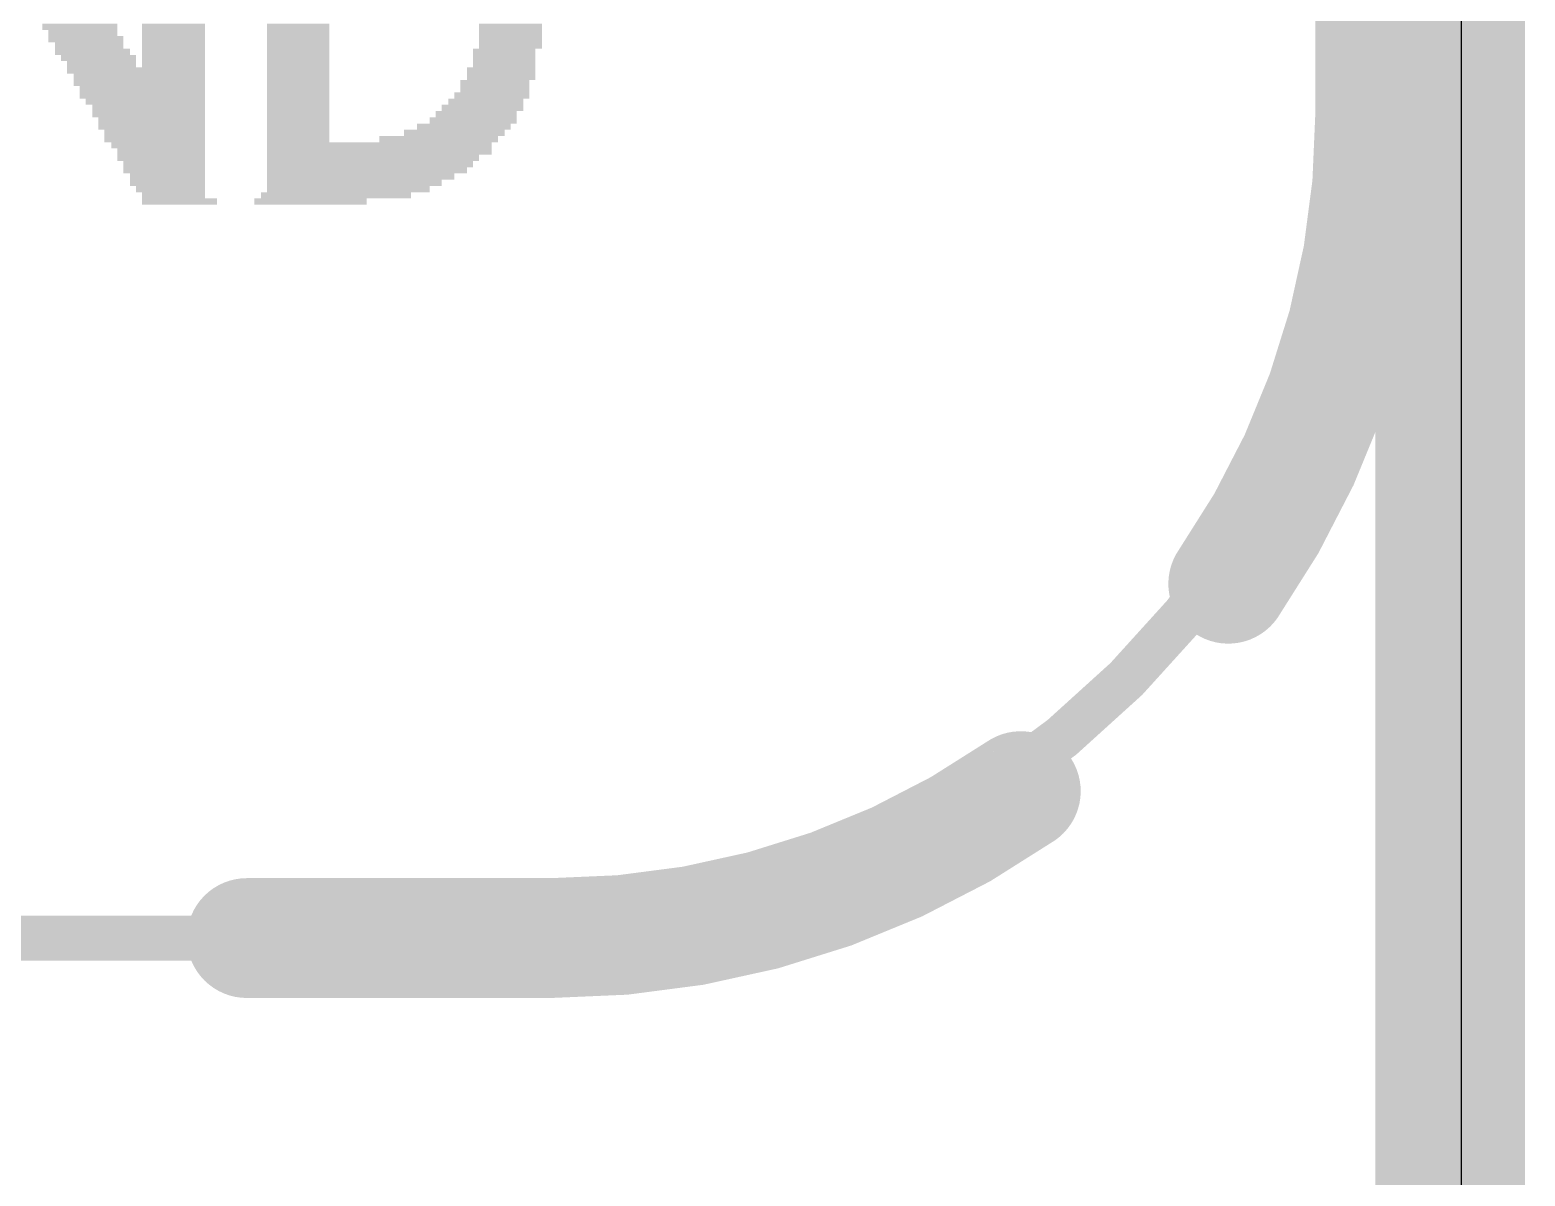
# Model space of a CAD drawing. Extents: x 0 to 53.3, y -0.3 to 28.3.
# Drawn here: x 46.75 to 51.82, y 12.4 to 16.29 of the extents above; entities that cross this region are included whole.
import ezdxf

# ---------------------------------------------------------------- set-up
doc = ezdxf.new("R2010")
doc.units = 0
for name, color, linetype in [('1', 12, 'CONTINUOUS'), ('16', 5, 'CONTINUOUS'), ('20', 4, 'CONTINUOUS'), ('200', 132, 'CONTINUOUS'), ('21', 40, 'CONTINUOUS'), ('51', 253, 'CONTINUOUS')]:
    doc.layers.add(name, color=color, linetype=linetype)

# ---------------------------------------------------------------- blocks, each defined once
blk = doc.blocks.new('RECT')
blk.add_solid([(-0.5, -0.5), (0.5, -0.5), (-0.5, 0.5), (0.5, 0.5)])

msp = doc.modelspace()

# ---------------------------------------------------------------- linework, layer by layer
at = {"layer": '1', "const_width": 0.508}
msp.add_lwpolyline([(51.562, 25.4), (51.562, 0)], dxfattribs=at)
at = {"layer": '16', "const_width": 0.508}
msp.add_lwpolyline([(51.562, 25.4), (51.562, 0)], dxfattribs=at)
at = {"layer": '20'}
msp.add_line((51.6, 3), (51.6, 22.49), dxfattribs=at)
at = {"layer": '21', "const_width": 0.4064}
for points in [[(51.308, 16.002), (51.308, 17.0935)], [(47.4827, 13.208), (48.514, 13.208)]]:
    msp.add_lwpolyline(points, dxfattribs=at)
at = {"layer": '21'}
for points, const_width in [([(50.8098, 14.4096, 0.1528), (51.308, 16.002)], 0.4064), ([(51.4096, 16.002, 1), (51.2064, 16.002)], 0.2032), ([(51.2064, 16.002, 1), (51.4096, 16.002)], 0.2032), ([(50.7263, 14.4675, 1), (50.8933, 14.3517)], 0.2032), ([(48.514, 13.208, 0.1528), (50.1064, 13.7062)], 0.4064), ([(50.1643, 13.6227, 1), (50.0485, 13.7897)], 0.2032), ([(47.4827, 13.3096, 1), (47.4827, 13.1064)], 0.2032), ([(48.514, 13.3096, 1), (48.514, 13.1064)], 0.2032), ([(48.514, 13.1064, 1), (48.514, 13.3096)], 0.2032)]:
    msp.add_lwpolyline(points, format="xyb", dxfattribs=dict(at, const_width=const_width))
at = {"layer": '51', "const_width": 0.1524}
for points in [[(51.3429, 16.208), (51.3429, 28.208)], [(3.1429, 13.208), (48.3429, 13.208)]]:
    msp.add_lwpolyline(points, dxfattribs=at)
at = {"layer": '51'}
for points, const_width in [([(48.3429, 13.208, 0.4142), (51.3429, 16.208)], 0.1524), ([(51.381, 16.208, 1), (51.3048, 16.208)], 0.0762), ([(51.3048, 16.208, 1), (51.381, 16.208)], 0.0762), ([(48.3429, 13.2461, 1), (48.3429, 13.1699)], 0.0762), ([(48.3429, 13.1699, 1), (48.3429, 13.2461)], 0.0762)]:
    msp.add_lwpolyline(points, format="xyb", dxfattribs=dict(at, const_width=const_width))

# ---------------------------------------------------------------- block references
at = {"layer": '200'}
for p, xscale, yscale in [((46.9163, 16.2983), 0.254, 0.0211), ((46.9265, 16.2772), 0.2337, 0.0211), ((47.2338, 16.2983), 0.2134, 0.0211), ((47.2338, 16.2772), 0.2134, 0.0211), ((47.6568, 16.2983), 0.2108, 0.0211), ((47.6568, 16.2772), 0.2108, 0.0211), ((48.3768, 16.2983), 0.2134, 0.0211), ((48.3768, 16.2772), 0.2134, 0.0211), ((46.9367, 16.256), 0.254, 0.0213), ((46.9481, 16.2348), 0.2311, 0.0211), ((46.9595, 16.2137), 0.254, 0.0211), ((47.2338, 16.256), 0.2134, 0.0213), ((47.2338, 16.2348), 0.2134, 0.0211), ((47.2338, 16.2137), 0.2134, 0.0211), ((47.6568, 16.256), 0.2108, 0.0213), ((47.6568, 16.2348), 0.2108, 0.0211), ((47.6568, 16.2137), 0.2108, 0.0211), ((48.3553, 16.2137), 0.2108, 0.0211), ((48.3768, 16.256), 0.2134, 0.0213), ((48.3768, 16.2348), 0.2134, 0.0211), ((46.9798, 16.1925), 0.254, 0.0213), ((46.99, 16.1713), 0.2337, 0.0211), ((47.2338, 16.1925), 0.2134, 0.0213), ((47.2338, 16.1713), 0.2134, 0.0211), ((47.6568, 16.1925), 0.2108, 0.0213), ((47.6568, 16.1713), 0.2108, 0.0211), ((48.3553, 16.1925), 0.2108, 0.0213), ((48.3553, 16.1713), 0.2108, 0.0211), ((47.1068, 16.1502), 0.4674, 0.0211), ((47.1183, 16.129), 0.4445, 0.0213), ((47.1183, 16.1078), 0.4445, 0.0211), ((47.6568, 16.1502), 0.2108, 0.0211), ((47.6568, 16.129), 0.2108, 0.0213), ((47.6568, 16.1078), 0.2108, 0.0211), ((48.3235, 16.1078), 0.2337, 0.0211), ((48.3451, 16.1502), 0.2311, 0.0211), ((48.3451, 16.129), 0.2311, 0.0213), ((47.1284, 16.0867), 0.4242, 0.0211), ((47.1284, 16.0655), 0.4242, 0.0213), ((47.6568, 16.0867), 0.2108, 0.0211), ((47.6568, 16.0655), 0.2108, 0.0213), ((48.3133, 16.0655), 0.254, 0.0213), ((48.3235, 16.0867), 0.2337, 0.0211), ((47.1386, 16.0443), 0.4039, 0.0211), ((47.15, 16.0232), 0.381, 0.0211), ((47.6568, 16.0443), 0.2108, 0.0211), ((47.6568, 16.0232), 0.2108, 0.0211), ((48.2816, 16.0232), 0.2769, 0.0211), ((48.293, 16.0443), 0.254, 0.0211), ((47.15, 16.002), 0.381, 0.0213), ((47.1602, 15.9808), 0.3607, 0.0211), ((47.1602, 15.9597), 0.3607, 0.0211), ((47.6568, 16.002), 0.2108, 0.0213), ((47.6568, 15.9808), 0.2108, 0.0211), ((47.6568, 15.9597), 0.2108, 0.0211), ((48.2181, 15.9597), 0.3175, 0.0211), ((48.2498, 15.9808), 0.2946, 0.0211), ((48.26, 16.002), 0.2743, 0.0213), ((47.1703, 15.9385), 0.3404, 0.0213), ((47.1703, 15.9173), 0.3404, 0.0211), ((47.6568, 15.9385), 0.2108, 0.0213), ((47.6568, 15.9173), 0.2108, 0.0211), ((48.133, 15.9173), 0.4013, 0.0211), ((48.1863, 15.9385), 0.3404, 0.0213), ((47.1818, 15.8962), 0.3175, 0.0211), ((47.1919, 15.875), 0.2972, 0.0213), ((47.9323, 15.8962), 0.762, 0.0211), ((47.9323, 15.875), 0.762, 0.0213), ((47.1919, 15.8538), 0.2972, 0.0211), ((47.2021, 15.8327), 0.2769, 0.0211), ((47.2021, 15.8115), 0.2769, 0.0213), ((47.9006, 15.8327), 0.6985, 0.0211), ((47.8904, 15.8115), 0.6782, 0.0213), ((47.9108, 15.8538), 0.7188, 0.0211), ((47.2135, 15.7903), 0.254, 0.0211), ((47.2135, 15.7692), 0.254, 0.0211), ((47.8688, 15.7903), 0.635, 0.0211), ((47.8473, 15.7692), 0.5918, 0.0211), ((47.2237, 15.748), 0.2337, 0.0213), ((47.2338, 15.7268), 0.2134, 0.0211), ((47.2542, 15.7057), 0.254, 0.0211), ((47.6987, 15.7057), 0.381, 0.0211), ((47.785, 15.7268), 0.508, 0.0211), ((47.8269, 15.748), 0.5512, 0.0213)]:
    msp.add_blockref('RECT', p, dxfattribs=dict(at, xscale=xscale, yscale=yscale))

doc.saveas('drawing.dxf')
